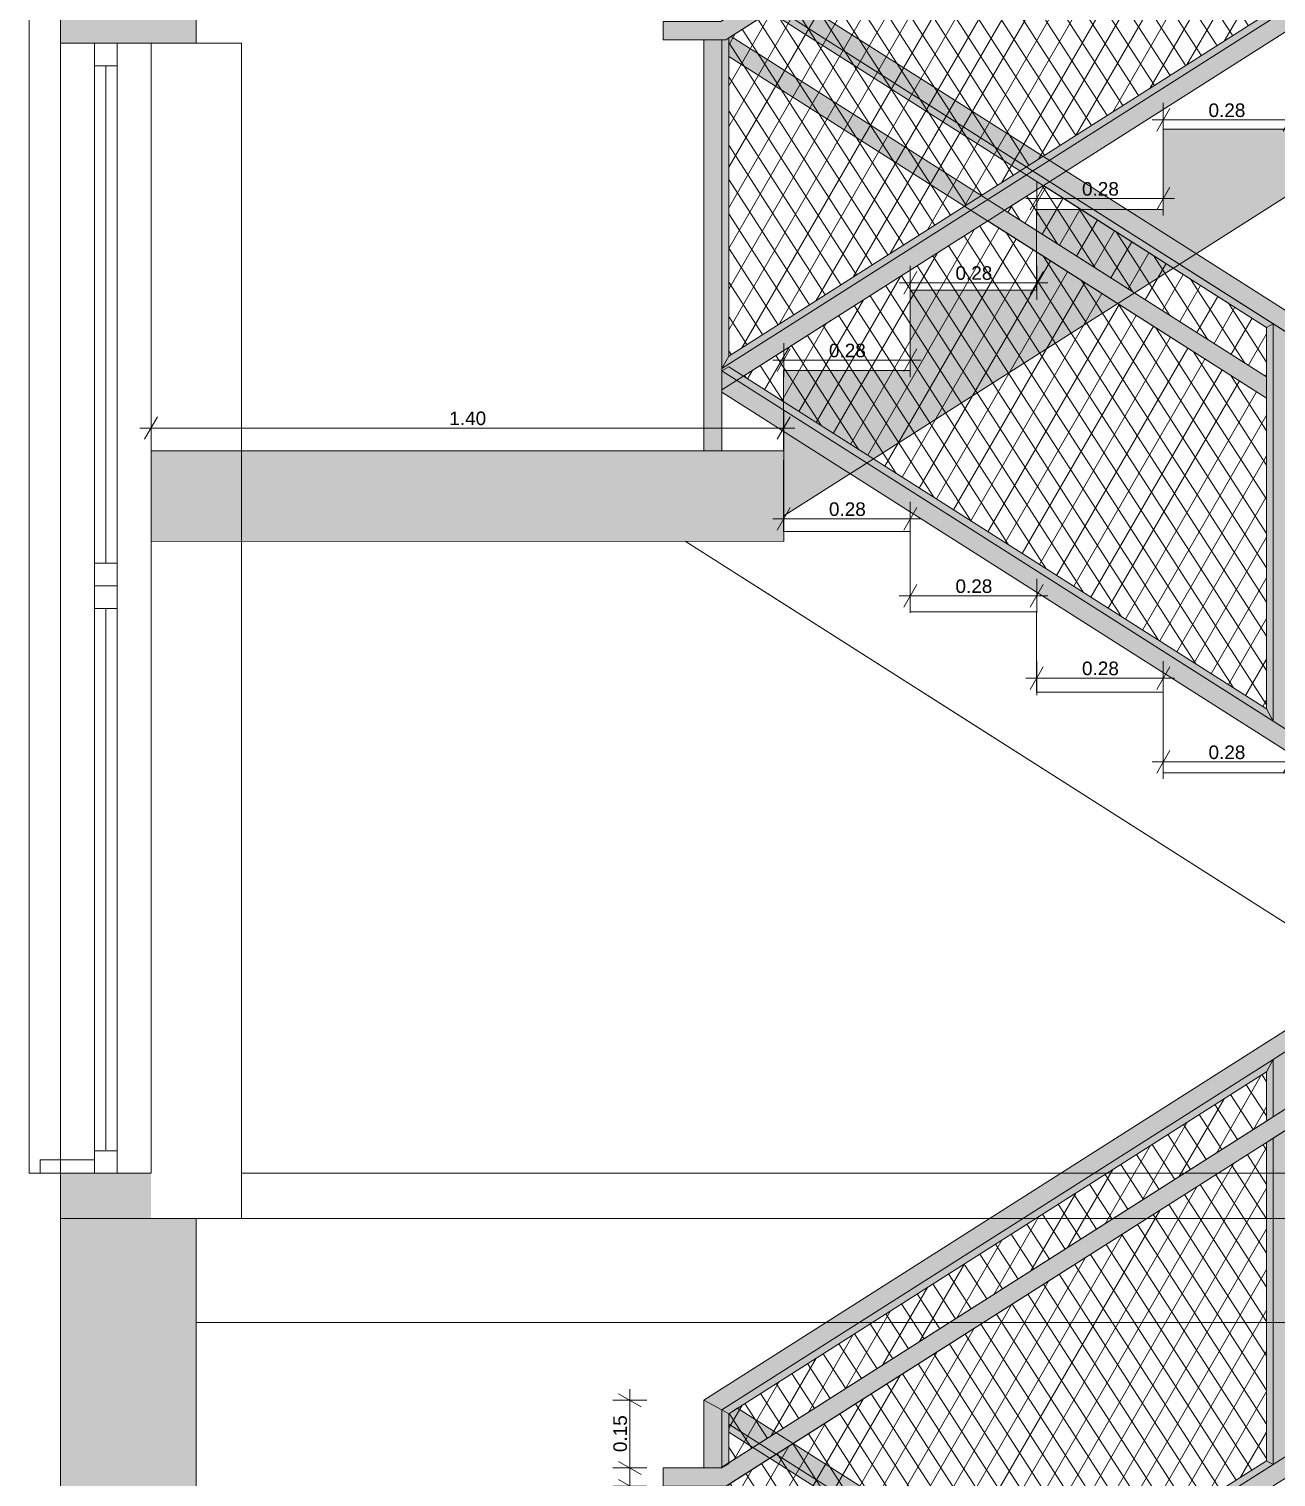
# Model space of a CAD drawing. Header units: millimetres. Extents: x 475616349 to 476941521, y 4620115302 to 4621446928.
# Drawn here: x 476907247 to 476910007, y 4620497802 to 4620501006 of the extents above; entities that cross this region are included whole.
import ezdxf

# ---------------------------------------------------------------- set-up
doc = ezdxf.new("R2010")
doc.units = ezdxf.units.MM
doc.header["$MEASUREMENT"] = 0
for name, color, linetype, lineweight in [('2D Drafting - General_Pen_No__250_Pen_No__7', 7, 'Continuous', 0), ('2D Drafting - General_Pen_No__250_Pen_No__7_Pen_No__7', 7, 'Continuous', 0), ('A-Area-G_Pen_No__7_Pen_No__250', 7, 'Continuous', 0), ('gegmebi_Pen_No__7_Pen_No__250', 7, 'Continuous', 0), ('gegmebi_Pen_No__7_Pen_No__253', 252, 'Continuous', 0), ('gegmebi_Pen_No__7_Pen_No__7', 7, 'Continuous', 0), ('kar-panjara_Pen_No__7_Pen_No__250', 7, 'Continuous', 0), ('New_2D Drafting - General_Pen_No__1', 1, 'Continuous', 0), ('New_2D Drafting - General_Pen_No__250_Pen_No__250', 7, 'Continuous', 0), ('New_2D Drafting - General_Pen_No__4', 7, 'Continuous', 0), ('New_Doors_Pen_No__7_Pen_No__7_Pen_No__250', 7, 'Continuous', 0), ('New_Doors_Pen_No__7_Pen_No__7_Pen_No__5', 5, 'Continuous', 0), ('New_reg_nak_Pen_No__7', 7, 'Continuous', 0), ('reg_nak_Pen_No__250', 7, 'Continuous', 0), ('zoma_Pen_No__142', 142, 'Continuous', 0)]:
    doc.layers.add(name, color=color, linetype=linetype, lineweight=lineweight)
doc.layers.add('zoma', color=7, linetype='Continuous')
doc.styles.add('GENERATED_STYLE_2', font='arial.ttf')
doc.dimstyles.new('GENERATED_STYLE__6', dxfattribs={"dimtxt": 30.000001, "dimasz": 38, "dimexe": 0.18, "dimexo": 3, "dimgap": 0.09, "dimtad": 1, "dimlfac": 0.001, "dimzin": 0, "dimdsep": 46, "dimtxsty": 'GENERATED_STYLE_2', "dimblk": 'ARROWHEAD_2', "dimblk1": 'ARROWHEAD_2', "dimblk2": 'ARROWHEAD_2', "dimcen": 0.09, "dimclrd": 142, "dimclre": 142, "dimclrt": 142, "dimadec": 0, "dimazin": 0, "dimtfac": 1, "dimtdec": 4, "dimtmove": 0, "dimatfit": 3, "dimfxl": 1, "dimtolj": 1, "dimtzin": 0, "dimarcsym": 0})
doc.dimstyles.new('GENERATED_STYLE__7', dxfattribs={"dimtxt": 30.000001, "dimasz": 38, "dimexe": 0.18, "dimexo": 3, "dimgap": 0.09, "dimtad": 1, "dimtih": 1, "dimtoh": 1, "dimlfac": 0.001, "dimzin": 0, "dimdsep": 46, "dimtxsty": 'GENERATED_STYLE_2', "dimblk": 'ARROWHEAD_2', "dimblk1": 'ARROWHEAD_2', "dimblk2": 'ARROWHEAD_2', "dimcen": 0.09, "dimclrd": 142, "dimclre": 142, "dimclrt": 142, "dimadec": 0, "dimazin": 0, "dimtfac": 1, "dimtdec": 4, "dimtmove": 0, "dimatfit": 3, "dimfxl": 1, "dimtolj": 1, "dimtzin": 0, "dimarcsym": 0})
pattern_1 = [(60, (476577134.07, 4620325125.74), (-38.971143, 22.5), []), (122.833095, (476577134.07, 4620325125.74), (36.8060797, 18.75), [])]

# ---------------------------------------------------------------- blocks, each defined once
blk = doc.blocks.new('*D546', base_point=(476577134.1, 4620325125.7))
at = {"layer": 'zoma_Pen_No__142', "color": 142, "linetype": 'Continuous', "lineweight": 0, "transparency": 16777216}
for p, q in [((476908614.1, 4620497822.2), (476908539.1, 4620497822.2)), ((476908551.6, 4620497836.6), (476908601.6, 4620497807.8)), ((476908576.6, 4620497782.1), (476908576.6, 4620497822.2)), ((476908614.1, 4620497782.1), (476908539.1, 4620497782.1)), ((476908551.6, 4620497796.6), (476908601.6, 4620497767.7))]:
    blk.add_line(p, q, dxfattribs=at)
blk = doc.blocks.new('ARROWHEAD_2')
at = {"color": 0, "linetype": 'Continuous', "lineweight": 0}
for p, q in [((0, 0), (-1, 0)), ((-0.378, -0.655), (0.378, 0.655))]:
    blk.add_line(p, q, dxfattribs=at)
blk = doc.blocks.new('*D547', base_point=(476577134.1, 4620325125.7))
at = {"layer": 'zoma_Pen_No__142', "color": 142, "linetype": 'Continuous', "lineweight": 0, "transparency": 16777216}
for p, q in [((476908614.1, 4620497972.2), (476908539.1, 4620497972.2)), ((476908601.6, 4620497957.8), (476908551.6, 4620497986.6)), ((476908576.6, 4620497972.2), (476908576.6, 4620497996.7)), ((476908576.6, 4620497822.2), (476908576.6, 4620497972.2)), ((476908614.1, 4620497822.2), (476908539.1, 4620497822.2)), ((476908551.6, 4620497836.6), (476908601.6, 4620497807.8))]:
    blk.add_line(p, q, dxfattribs=at)
at = {"layer": 'zoma_Pen_No__142', "color": 142, "lineweight": 0, "transparency": 16777216, "insert": (476908570.6, 4620497857.3), "char_height": 30, "attachment_point": 7, "rotation": 90, "style": 'GENERATED_STYLE_2'}
blk.add_mtext('\\A1;{\\pql;\\fArial CYR|b0|i0|c204|p34;0.15}', dxfattribs=at)
blk = doc.blocks.new('*D549', base_point=(476577134.1, 4620325125.7))
at = {"layer": 'zoma_Pen_No__142', "color": 142, "linetype": 'Continuous', "lineweight": 0, "transparency": 16777216}
for p, q in [((476908614.1, 4620497822.2), (476908539.1, 4620497822.2)), ((476908551.6, 4620497836.6), (476908601.6, 4620497807.8)), ((476908576.6, 4620497782.1), (476908576.6, 4620497822.2)), ((476908614.1, 4620497782.1), (476908539.1, 4620497782.1)), ((476908551.6, 4620497796.6), (476908601.6, 4620497767.7))]:
    blk.add_line(p, q, dxfattribs=at)
blk = doc.blocks.new('*D550', base_point=(476577134.1, 4620325125.7))
at = {"layer": 'zoma_Pen_No__142', "color": 142, "linetype": 'Continuous', "lineweight": 0, "transparency": 16777216}
for p, q in [((476908614.1, 4620497972.2), (476908539.1, 4620497972.2)), ((476908601.6, 4620497957.8), (476908551.6, 4620497986.6)), ((476908576.6, 4620497972.2), (476908576.6, 4620497996.7)), ((476908576.6, 4620497822.2), (476908576.6, 4620497972.2)), ((476908614.1, 4620497822.2), (476908539.1, 4620497822.2)), ((476908551.6, 4620497836.6), (476908601.6, 4620497807.8))]:
    blk.add_line(p, q, dxfattribs=at)
at = {"layer": 'zoma_Pen_No__142', "color": 142, "lineweight": 0, "transparency": 16777216, "insert": (476908570.6, 4620497857.3), "char_height": 30, "attachment_point": 7, "rotation": 90, "style": 'GENERATED_STYLE_2'}
blk.add_mtext('\\A1;{\\pql;\\fArial CYR|b0|i0|c204|p34;0.15}', dxfattribs=at)
blk = doc.blocks.new('*D563', base_point=(476577134.1, 4620325125.7))
at = {"layer": 'zoma_Pen_No__142', "color": 142, "linetype": 'Continuous', "lineweight": 0, "transparency": 16777216}
for p, q in [((476909757.2, 4620499346.6), (476909757.2, 4620499421.6)), ((476910037.2, 4620499346.6), (476910037.2, 4620499421.6)), ((476909732.8, 4620499384.1), (476909757.2, 4620499384.1)), ((476909771.7, 4620499409.1), (476909742.8, 4620499359.1)), ((476909757.2, 4620499384.1), (476910037.2, 4620499384.1)), ((476910022.8, 4620499359.1), (476910051.7, 4620499409.1)), ((476910037.2, 4620499384.1), (476910061.7, 4620499384.1))]:
    blk.add_line(p, q, dxfattribs=at)
at = {"layer": 'zoma_Pen_No__142', "color": 142, "lineweight": 0, "transparency": 16777216, "insert": (476909857.3, 4620499390.1), "char_height": 30, "attachment_point": 7, "style": 'GENERATED_STYLE_2'}
blk.add_mtext('\\A1;{\\pql;\\fArial CYR|b0|i0|c204|p34;0.28}', dxfattribs=at)
blk = doc.blocks.new('*D564', base_point=(476577134.1, 4620325125.7))
at = {"layer": 'zoma_Pen_No__142', "color": 142, "linetype": 'Continuous', "lineweight": 0, "transparency": 16777216}
for p, q in [((476909477.2, 4620499532.2), (476909477.2, 4620499607.2)), ((476909757.2, 4620499532.2), (476909757.2, 4620499607.2)), ((476909491.7, 4620499594.7), (476909462.8, 4620499544.7)), ((476909742.8, 4620499544.7), (476909771.7, 4620499594.7)), ((476909452.8, 4620499569.7), (476909477.2, 4620499569.7)), ((476909477.2, 4620499569.7), (476909757.2, 4620499569.7)), ((476909757.2, 4620499569.7), (476909781.7, 4620499569.7))]:
    blk.add_line(p, q, dxfattribs=at)
at = {"layer": 'zoma_Pen_No__142', "color": 142, "lineweight": 0, "transparency": 16777216, "insert": (476909577.3, 4620499575.7), "char_height": 30, "attachment_point": 7, "style": 'GENERATED_STYLE_2'}
blk.add_mtext('\\A1;{\\pql;\\fArial CYR|b0|i0|c204|p34;0.28}', dxfattribs=at)
blk = doc.blocks.new('*D565', base_point=(476577134.1, 4620325125.7))
at = {"layer": 'zoma_Pen_No__142', "color": 142, "linetype": 'Continuous', "lineweight": 0, "transparency": 16777216}
for p, q in [((476909211.7, 4620499776.6), (476909182.8, 4620499726.6)), ((476909197.2, 4620499714.1), (476909197.2, 4620499789.1)), ((476909462.8, 4620499726.6), (476909491.7, 4620499776.6)), ((476909477.2, 4620499714.1), (476909477.2, 4620499789.1)), ((476909172.8, 4620499751.6), (476909197.2, 4620499751.6)), ((476909197.2, 4620499751.6), (476909477.2, 4620499751.6)), ((476909477.2, 4620499751.6), (476909501.7, 4620499751.6))]:
    blk.add_line(p, q, dxfattribs=at)
at = {"layer": 'zoma_Pen_No__142', "color": 142, "lineweight": 0, "transparency": 16777216, "insert": (476909297.3, 4620499757.6), "char_height": 30, "attachment_point": 7, "style": 'GENERATED_STYLE_2'}
blk.add_mtext('\\A1;{\\pql;\\fArial CYR|b0|i0|c204|p34;0.28}', dxfattribs=at)
blk = doc.blocks.new('*D566', base_point=(476577134.1, 4620325125.7))
at = {"layer": 'zoma_Pen_No__142', "color": 142, "linetype": 'Continuous', "lineweight": 0, "transparency": 16777216}
for p, q in [((476908917.2, 4620499884.5), (476908917.2, 4620499959.5)), ((476909197.2, 4620499884.5), (476909197.2, 4620499959.5)), ((476908931.7, 4620499947), (476908902.8, 4620499897)), ((476909182.8, 4620499897), (476909211.7, 4620499947)), ((476908892.8, 4620499922), (476908917.2, 4620499922)), ((476908917.2, 4620499922), (476909197.2, 4620499922)), ((476909197.2, 4620499922), (476909221.7, 4620499922))]:
    blk.add_line(p, q, dxfattribs=at)
at = {"layer": 'zoma_Pen_No__142', "color": 142, "lineweight": 0, "transparency": 16777216, "insert": (476909017.3, 4620499928), "char_height": 30, "attachment_point": 7, "style": 'GENERATED_STYLE_2'}
blk.add_mtext('\\A1;{\\pql;\\fArial CYR|b0|i0|c204|p34;0.28}', dxfattribs=at)
blk = doc.blocks.new('*D567', base_point=(476577134.1, 4620325125.7))
at = {"layer": 'zoma_Pen_No__142', "color": 142, "linetype": 'Continuous', "lineweight": 0, "transparency": 16777216}
for p, q in [((476908917.2, 4620500235.5), (476908917.2, 4620500310.5)), ((476909197.2, 4620500235.5), (476909197.2, 4620500310.5)), ((476908931.7, 4620500298), (476908902.8, 4620500248)), ((476909182.8, 4620500248), (476909211.7, 4620500298)), ((476908892.8, 4620500273), (476908917.2, 4620500273)), ((476908917.2, 4620500273), (476909197.2, 4620500273)), ((476909197.2, 4620500273), (476909221.7, 4620500273))]:
    blk.add_line(p, q, dxfattribs=at)
at = {"layer": 'zoma_Pen_No__142', "color": 142, "lineweight": 0, "transparency": 16777216, "insert": (476909017.3, 4620500279), "char_height": 30, "attachment_point": 7, "style": 'GENERATED_STYLE_2'}
blk.add_mtext('\\A1;{\\pql;\\fArial CYR|b0|i0|c204|p34;0.28}', dxfattribs=at)
blk = doc.blocks.new('*D568', base_point=(476577134.1, 4620325125.7))
at = {"layer": 'zoma_Pen_No__142', "color": 142, "linetype": 'Continuous', "lineweight": 0, "transparency": 16777216}
for p, q in [((476909211.7, 4620500469.3), (476909182.8, 4620500419.3)), ((476909197.2, 4620500406.8), (476909197.2, 4620500481.8)), ((476909462.8, 4620500419.3), (476909491.7, 4620500469.3)), ((476909477.2, 4620500406.8), (476909477.2, 4620500481.8)), ((476909172.8, 4620500444.3), (476909197.2, 4620500444.3)), ((476909197.2, 4620500444.3), (476909477.2, 4620500444.3)), ((476909477.2, 4620500444.3), (476909501.7, 4620500444.3))]:
    blk.add_line(p, q, dxfattribs=at)
at = {"layer": 'zoma_Pen_No__142', "color": 142, "lineweight": 0, "transparency": 16777216, "insert": (476909297.3, 4620500450.3), "char_height": 30, "attachment_point": 7, "style": 'GENERATED_STYLE_2'}
blk.add_mtext('\\A1;{\\pql;\\fArial CYR|b0|i0|c204|p34;0.28}', dxfattribs=at)
blk = doc.blocks.new('*D569', base_point=(476577134.1, 4620325125.7))
at = {"layer": 'zoma_Pen_No__142', "color": 142, "linetype": 'Continuous', "lineweight": 0, "transparency": 16777216}
for p, q in [((476909477.2, 4620500593), (476909477.2, 4620500668)), ((476909757.2, 4620500593), (476909757.2, 4620500668)), ((476909452.8, 4620500630.5), (476909477.2, 4620500630.5)), ((476909491.7, 4620500655.5), (476909462.8, 4620500605.5)), ((476909477.2, 4620500630.5), (476909757.2, 4620500630.5)), ((476909742.8, 4620500605.5), (476909771.7, 4620500655.5)), ((476909757.2, 4620500630.5), (476909781.7, 4620500630.5))]:
    blk.add_line(p, q, dxfattribs=at)
at = {"layer": 'zoma_Pen_No__142', "color": 142, "lineweight": 0, "transparency": 16777216, "insert": (476909577.3, 4620500636.5), "char_height": 30, "attachment_point": 7, "style": 'GENERATED_STYLE_2'}
blk.add_mtext('\\A1;{\\pql;\\fArial CYR|b0|i0|c204|p34;0.28}', dxfattribs=at)
blk = doc.blocks.new('*D570', base_point=(476577134.1, 4620325125.7))
at = {"layer": 'zoma_Pen_No__142', "color": 142, "linetype": 'Continuous', "lineweight": 0, "transparency": 16777216}
for p, q in [((476909771.7, 4620500829.5), (476909742.8, 4620500779.5)), ((476909757.2, 4620500767), (476909757.2, 4620500842)), ((476910022.8, 4620500779.5), (476910051.7, 4620500829.5)), ((476910037.2, 4620500767), (476910037.2, 4620500842)), ((476909732.8, 4620500804.5), (476909757.2, 4620500804.5)), ((476909757.2, 4620500804.5), (476910037.2, 4620500804.5)), ((476910037.2, 4620500804.5), (476910061.7, 4620500804.5))]:
    blk.add_line(p, q, dxfattribs=at)
at = {"layer": 'zoma_Pen_No__142', "color": 142, "lineweight": 0, "transparency": 16777216, "insert": (476909857.3, 4620500810.5), "char_height": 30, "attachment_point": 7, "style": 'GENERATED_STYLE_2'}
blk.add_mtext('\\A1;{\\pql;\\fArial CYR|b0|i0|c204|p34;0.28}', dxfattribs=at)
blk = doc.blocks.new('*D591', base_point=(476577134.1, 4620325125.7))
at = {"layer": 'zoma_Pen_No__142', "color": 142, "linetype": 'Continuous', "lineweight": 0, "transparency": 16777216}
for p, q in [((476907531.5, 4620500147.9), (476907502.6, 4620500097.9)), ((476907517.1, 4620500085.4), (476907517.1, 4620500160.4)), ((476908902.8, 4620500097.9), (476908931.7, 4620500147.9)), ((476908917.2, 4620500085.4), (476908917.2, 4620500160.4)), ((476907492.6, 4620500122.9), (476907517.1, 4620500122.9)), ((476907517.1, 4620500122.9), (476908917.2, 4620500122.9)), ((476908917.2, 4620500122.9), (476908941.7, 4620500122.9))]:
    blk.add_line(p, q, dxfattribs=at)
at = {"layer": 'zoma_Pen_No__142', "color": 142, "lineweight": 0, "transparency": 16777216, "insert": (476908177.2, 4620500128.9), "char_height": 30, "attachment_point": 7, "style": 'GENERATED_STYLE_2'}
blk.add_mtext('\\A1;{\\pql;\\fArial CYR|b0|i0|c204|p34;1.40}', dxfattribs=at)

msp = doc.modelspace()

# ---------------------------------------------------------------- hatches: boundary and pattern name
at = {"layer": '2D Drafting - General_Pen_No__250_Pen_No__7', "linetype": 'Continuous', "lineweight": 0}
for points in [[(476907617.086, 4620501574.286), (476907617.086, 4620501343.193), (476907617.086, 4620500974.286), (476907317.086, 4620500974.286), (476907317.086, 4620501574.286)], [(476908917.237, 4620500072.189), (476907517.128, 4620500072.189), (476907517.13, 4620499872.234), (476908917.231, 4620499872.191)], [(476907617.086, 4620498374.286), (476907617.086, 4620498143.193), (476907617.086, 4620497774.286), (476907317.086, 4620497774.286), (476907317.086, 4620498374.286)]]:
    msp.add_hatch(color=7, dxfattribs=at).paths.add_polyline_path(points)
at = {"layer": '2D Drafting - General_Pen_No__250_Pen_No__7_Pen_No__7', "linetype": 'Continuous', "lineweight": 0}
msp.add_hatch(color=7, dxfattribs=at).paths.add_polyline_path([(476907517.086, 4620498374.286), (476907317.086, 4620498374.286), (476907317.086, 4620498474.252), (476907517.086, 4620498474.252)])
at = {"layer": 'New_2D Drafting - General_Pen_No__1', "linetype": 'Continuous', "lineweight": 0}
for points in [[(476908650.104, 4620501022.201), (476908650.104, 4620500981.754), (476908789.043, 4620500981.754), (476911313.55, 4620502585.904), (476911391.707, 4620502585.904), (476911391.707, 4620502625.771), (476911301.707, 4620502625.771), (476908778.114, 4620501022.201)], [(476911261.221, 4620501830.94), (476908780.588, 4620500254.668), (476908780.587, 4620500207.275), (476911261.22, 4620501783.547)], [(476908795.537, 4620501119.277), (476911244.151, 4620499563.351), (476911261.221, 4620499574.198), (476911301.694, 4620499574.179), (476908814.732, 4620501154.472), (476908795.536, 4620501142.274)], [(476910000.708, 4620500353.552), (476909985.64, 4620500345.352), (476908795.537, 4620501101.651), (476908795.537, 4620501119.277)], [(476909985.663, 4620501038.177), (476908795.547, 4620500281.945), (476908780.588, 4620500254.668), (476910000.663, 4620501029.942)], [(476908780.587, 4620500072.201), (476908780.59, 4620500981.754), (476908740.104, 4620500981.754), (476908740.104, 4620500072.201)], [(476908780.588, 4620500254.668), (476908795.547, 4620500281.945), (476908795.54, 4620500985.882), (476908789.043, 4620500981.754), (476908780.591, 4620500981.754)], [(476908795.54, 4620500945.123), (476909985.637, 4620500188.898), (476909985.638, 4620500236.29), (476908800.759, 4620500989.198), (476908795.54, 4620500985.882)], [(476909985.64, 4620500345.352), (476910000.64, 4620500353.517), (476910000.622, 4620499474.382), (476909985.622, 4620499501.686)], [(476910000.622, 4620499474.382), (476910000.64, 4620500353.517), (476910041.122, 4620500327.793), (476910041.104, 4620499448.659)], [(476908795.53, 4620500257.902), (476909985.622, 4620499501.686), (476910000.622, 4620499474.382), (476908780.489, 4620500249.693)], [(476908780.587, 4620500249.63), (476908780.588, 4620500202.238), (476911243.323, 4620498637.339), (476911246.239, 4620498639.191), (476911246.238, 4620498682.879)], [(476911261.221, 4620499574.198), (476908740.104, 4620497972.201), (476908780.587, 4620497950.533), (476911261.221, 4620499526.805)], [(476908650.104, 4620497822.201), (476908650.104, 4620497781.754), (476908789.043, 4620497781.754), (476911313.55, 4620499385.904), (476911391.707, 4620499385.904), (476911391.707, 4620499425.771), (476911301.707, 4620499425.771), (476908778.114, 4620497822.201)], [(476910041.13, 4620498624.761), (476910041.127, 4620498751.519), (476910000.645, 4620498725.796), (476910000.648, 4620498599.037)], [(476910000.612, 4620498725.848), (476908780.587, 4620497950.534), (476908795.536, 4620497942.274), (476909985.646, 4620498698.577)], [(476910000.645, 4620498725.796), (476909985.646, 4620498698.577), (476909985.648, 4620498589.506), (476910000.648, 4620498599.037)], [(476911261.221, 4620498630.94), (476908780.588, 4620497054.668), (476908780.587, 4620497007.275), (476911261.22, 4620498583.547)], [(476910000.649, 4620498551.646), (476909985.649, 4620498542.114), (476909985.663, 4620497838.177), (476910000.663, 4620497829.942)], [(476910041.131, 4620498577.369), (476910000.649, 4620498551.646), (476910000.663, 4620497829.942), (476910041.145, 4620497855.665)], [(476908740.104, 4620497972.201), (476908740.104, 4620497822.201), (476908779.939, 4620497822.201), (476908780.59, 4620497822.573), (476908780.587, 4620497950.533)], [(476908795.536, 4620497942.274), (476908780.587, 4620497950.533), (476908780.59, 4620497822.573), (476908795.539, 4620497831.115)], [(476908795.536, 4620497942.274), (476908795.537, 4620497919.277), (476911261.205, 4620496352.513), (476911301.694, 4620496374.179), (476908814.732, 4620497954.472)], [(476910000.708, 4620497153.552), (476909985.64, 4620497145.352), (476908795.537, 4620497901.651), (476908795.537, 4620497919.277)], [(476909985.663, 4620497838.177), (476908795.547, 4620497081.945), (476908780.588, 4620497054.668), (476910000.663, 4620497829.942)]]:
    msp.add_hatch(color=1, dxfattribs=at).paths.add_polyline_path(points)
h = msp.add_hatch(dxfattribs=at)
h.set_pattern_fill('BATT_INSULATION', color=1, style=0, pattern_type=2)
h.set_pattern_definition(pattern_1)
h.paths.add_polyline_path([(476909985.663, 4620501038.177), (476909985.649, 4620501742.114), (476908795.54, 4620500985.882), (476908795.547, 4620500281.945)])
h = msp.add_hatch(dxfattribs=at)
h.set_pattern_fill('BATT_INSULATION', color=1, style=0, pattern_type=2)
h.set_pattern_definition(pattern_1)
h.paths.add_polyline_path([(476909491.785, 4620500659.192), (476909985.64, 4620500345.352), (476909985.638, 4620500236.29), (476909405.943, 4620500604.646)])
h = msp.add_hatch(dxfattribs=at)
h.set_pattern_fill('BATT_INSULATION', color=1, style=0, pattern_type=2)
h.set_pattern_definition(pattern_1)
h.paths.add_polyline_path([(476909368.652, 4620500580.95), (476909985.637, 4620500188.898), (476909985.622, 4620499501.686), (476908827.895, 4620500237.336)])
h = msp.add_hatch(dxfattribs=at)
h.set_pattern_fill('BATT_INSULATION', color=1, style=0, pattern_type=2)
h.set_pattern_definition(pattern_1)
h.paths.add_polyline_path([(476909985.648, 4620498589.506), (476909985.646, 4620498698.577), (476908795.536, 4620497942.274), (476908795.539, 4620497833.274)])
h = msp.add_hatch(dxfattribs=at)
h.set_pattern_fill('BATT_INSULATION', color=1, style=0, pattern_type=2)
h.set_pattern_definition(pattern_1)
h.paths.add_polyline_path([(476909985.663, 4620497838.177), (476909985.649, 4620498542.114), (476908795.54, 4620497785.882), (476908795.547, 4620497081.945)])
at = {"layer": 'New_2D Drafting - General_Pen_No__250_Pen_No__250', "linetype": 'Continuous', "lineweight": 0}
msp.add_hatch(color=7, dxfattribs=at).paths.add_polyline_path([(476909196.944, 4620500250.201), (476908917.015, 4620500250.201), (476908917.23, 4620499928.574), (476910317.018, 4620500818.12), (476910562.625, 4620500974.2), (476911157.015, 4620501351.926), (476911223.525, 4620501394.192), (476911157.015, 4620501394.192), (476911156.944, 4620501394.192), (476911156.944, 4620501496.2), (476910876.944, 4620501496.2), (476910876.944, 4620501318.2), (476910596.944, 4620501318.2), (476910596.944, 4620501140.2), (476910534.161, 4620501140.2, -0.08199413), (476910509.727, 4620501140.2), (476910317.018, 4620501140.2), (476910317.018, 4620500974.2), (476910316.949, 4620500974.2), (476910316.944, 4620500962.2), (476910036.944, 4620500962.2), (476910036.944, 4620500784.201), (476909756.944, 4620500784.201), (476909756.944, 4620500606.201), (476909476.944, 4620500606.201), (476909476.944, 4620500428.201), (476909196.944, 4620500428.201)])

# ---------------------------------------------------------------- linework, layer by layer
at = {"layer": '2D Drafting - General_Pen_No__250_Pen_No__7', "color": 7, "linetype": 'Continuous', "lineweight": 0, "flags": 128}
for points in [[(476907617.086, 4620501574.286), (476907617.086, 4620501343.193), (476907617.086, 4620500974.286), (476907317.086, 4620500974.286), (476907317.086, 4620501574.286)], [(476908917.237, 4620500072.189), (476907517.128, 4620500072.189), (476907517.13, 4620499872.234), (476908917.231, 4620499872.191)], [(476907617.086, 4620498374.286), (476907617.086, 4620498143.193), (476907617.086, 4620497774.286), (476907317.086, 4620497774.286), (476907317.086, 4620498374.286)]]:
    msp.add_lwpolyline(points, close=True, dxfattribs=at)
at = {"layer": 'A-Area-G_Pen_No__7_Pen_No__250', "color": 7, "linetype": 'Continuous', "lineweight": 0, "flags": 128}
msp.add_lwpolyline([(476907392.086, 4620498474.252), (476907272.086, 4620498474.252), (476907272.086, 4620498504.252), (476907392.086, 4620498504.252)], close=True, dxfattribs=at)
at = {"layer": 'gegmebi_Pen_No__7_Pen_No__250', "color": 7, "linetype": 'Continuous', "lineweight": 0, "flags": 128}
for points in [[(476907392.086, 4620500974.301), (476907442.086, 4620500974.301), (476907442.086, 4620499823.612), (476907392.086, 4620499823.612)], [(476907392.086, 4620500924.301), (476907442.086, 4620500924.301), (476907442.086, 4620500974.301), (476907392.086, 4620500974.301)], [(476907392.086, 4620499773.774), (476907442.086, 4620499773.774), (476907442.086, 4620499823.612), (476907392.086, 4620499823.612)], [(476907392.086, 4620499773.774), (476907442.086, 4620499773.774), (476907442.086, 4620498474.252), (476907392.086, 4620498474.252)], [(476907392.086, 4620499723.774), (476907442.086, 4620499723.774), (476907442.086, 4620499773.774), (476907392.086, 4620499773.774)], [(476907392.086, 4620498474.252), (476907442.086, 4620498474.252), (476907442.086, 4620498524.09), (476907392.086, 4620498524.09)]]:
    msp.add_lwpolyline(points, close=True, dxfattribs=at)
at = {"layer": 'gegmebi_Pen_No__7_Pen_No__253', "color": 252, "linetype": 'Continuous', "lineweight": 0, "flags": 128}
for points in [[(476907717.436, 4620498374.286), (476911157.073, 4620498374.286), (476911157.073, 4620498474.286), (476907717.436, 4620498474.286)], [(476907617.086, 4620498143.735), (476911156.934, 4620498143.735), (476911156.934, 4620498374.286), (476907617.086, 4620498374.286)]]:
    msp.add_lwpolyline(points, close=True, dxfattribs=at)
at = {"layer": 'gegmebi_Pen_No__7_Pen_No__7', "color": 7, "linetype": 'Continuous', "lineweight": 0}
for p, q in [((476907417.086, 4620500924.282), (476907417.086, 4620499823.612)), ((476907417.086, 4620499723.774), (476907417.086, 4620498526.097))]:
    msp.add_line(p, q, dxfattribs=at)
at = {"layer": 'kar-panjara_Pen_No__7_Pen_No__250', "color": 7, "linetype": 'Continuous', "lineweight": 0, "flags": 128}
for points in [[(476907517.086, 4620500974.301), (476907317.086, 4620500974.301), (476907317.086, 4620498474.252), (476907517.086, 4620498474.252)], [(476907517.086, 4620500974.301), (476907317.086, 4620500974.301), (476907317.086, 4620498474.252), (476907517.086, 4620498474.252)], [(476907317.086, 4620500974.286), (476907317.086, 4620498374.286), (476907717.436, 4620498374.286), (476907717.436, 4620500974.286)]]:
    msp.add_lwpolyline(points, close=True, dxfattribs=at)
at = {"layer": 'New_2D Drafting - General_Pen_No__250_Pen_No__250', "color": 7, "linetype": 'Continuous', "lineweight": 0, "flags": 128}
msp.add_lwpolyline([(476910317.018, 4620501140.2), (476910317.018, 4620500974.2), (476910316.949, 4620500974.2), (476910316.944, 4620500962.2), (476910036.944, 4620500962.2), (476910036.944, 4620500784.201), (476909756.944, 4620500784.201), (476909756.944, 4620500606.201), (476909476.944, 4620500606.201), (476909476.944, 4620500428.201), (476909196.944, 4620500428.201), (476909196.944, 4620500250.201), (476908917.015, 4620500250.201), (476908917.23, 4620499928.574), (476910317.018, 4620500818.12), (476910562.625, 4620500974.2), (476911157.015, 4620501351.926)], dxfattribs=at)
at = {"layer": 'New_2D Drafting - General_Pen_No__4', "color": 7, "linetype": 'Continuous', "lineweight": 0, "flags": 128}
for points in [[(476908650.104, 4620501022.201), (476908650.104, 4620500981.754), (476908789.043, 4620500981.754), (476911313.55, 4620502585.904), (476911391.707, 4620502585.904), (476911391.707, 4620502625.771), (476911301.707, 4620502625.771), (476908778.114, 4620501022.201)], [(476911261.221, 4620501830.94), (476908780.588, 4620500254.668), (476908780.587, 4620500207.275), (476911261.22, 4620501783.547)], [(476909985.663, 4620501038.177), (476909985.649, 4620501742.114), (476908795.54, 4620500985.882), (476908795.547, 4620500281.945)], [(476908795.537, 4620501119.277), (476911244.151, 4620499563.351), (476911261.221, 4620499574.198), (476911301.694, 4620499574.179), (476908814.732, 4620501154.472), (476908795.536, 4620501142.274)], [(476910000.708, 4620500353.552), (476909985.64, 4620500345.352), (476908795.537, 4620501101.651), (476908795.537, 4620501119.277)], [(476909985.663, 4620501038.177), (476908795.547, 4620500281.945), (476908780.588, 4620500254.668), (476910000.663, 4620501029.942)], [(476908780.587, 4620500072.201), (476908780.59, 4620500981.754), (476908740.104, 4620500981.754), (476908740.104, 4620500072.201)], [(476908780.588, 4620500254.668), (476908795.547, 4620500281.945), (476908795.54, 4620500985.882), (476908789.043, 4620500981.754), (476908780.591, 4620500981.754)], [(476908795.54, 4620500945.123), (476909985.637, 4620500188.898), (476909985.638, 4620500236.29), (476908800.759, 4620500989.198), (476908795.54, 4620500985.882)], [(476909491.785, 4620500659.192), (476909985.64, 4620500345.352), (476909985.638, 4620500236.29), (476909405.943, 4620500604.646)], [(476909368.652, 4620500580.95), (476909985.637, 4620500188.898), (476909985.622, 4620499501.686), (476908827.895, 4620500237.336)], [(476909985.64, 4620500345.352), (476910000.64, 4620500353.517), (476910000.622, 4620499474.382), (476909985.622, 4620499501.686)], [(476910000.622, 4620499474.382), (476910000.64, 4620500353.517), (476910041.122, 4620500327.793), (476910041.104, 4620499448.659)], [(476908795.53, 4620500257.902), (476909985.622, 4620499501.686), (476910000.622, 4620499474.382), (476908780.489, 4620500249.693)], [(476908780.587, 4620500249.63), (476908780.588, 4620500202.238), (476911243.323, 4620498637.339), (476911246.239, 4620498639.191), (476911246.238, 4620498682.879)], [(476911261.221, 4620499574.198), (476908740.104, 4620497972.201), (476908780.587, 4620497950.533), (476911261.221, 4620499526.805)], [(476908650.104, 4620497822.201), (476908650.104, 4620497781.754), (476908789.043, 4620497781.754), (476911313.55, 4620499385.904), (476911391.707, 4620499385.904), (476911391.707, 4620499425.771), (476911301.707, 4620499425.771), (476908778.114, 4620497822.201)], [(476910041.13, 4620498624.761), (476910041.127, 4620498751.519), (476910000.645, 4620498725.796), (476910000.648, 4620498599.037)], [(476910000.612, 4620498725.848), (476908780.587, 4620497950.534), (476908795.536, 4620497942.274), (476909985.646, 4620498698.577)], [(476910000.645, 4620498725.796), (476909985.646, 4620498698.577), (476909985.648, 4620498589.506), (476910000.648, 4620498599.037)], [(476909985.648, 4620498589.506), (476909985.646, 4620498698.577), (476908795.536, 4620497942.274), (476908795.539, 4620497833.274)], [(476911261.221, 4620498630.94), (476908780.588, 4620497054.668), (476908780.587, 4620497007.275), (476911261.22, 4620498583.547)], [(476910000.649, 4620498551.646), (476909985.649, 4620498542.114), (476909985.663, 4620497838.177), (476910000.663, 4620497829.942)], [(476910041.131, 4620498577.369), (476910000.649, 4620498551.646), (476910000.663, 4620497829.942), (476910041.145, 4620497855.665)], [(476909985.663, 4620497838.177), (476909985.649, 4620498542.114), (476908795.54, 4620497785.882), (476908795.547, 4620497081.945)], [(476908740.104, 4620497972.201), (476908740.104, 4620497822.201), (476908779.939, 4620497822.201), (476908780.59, 4620497822.573), (476908780.587, 4620497950.533)], [(476908795.536, 4620497942.274), (476908780.587, 4620497950.533), (476908780.59, 4620497822.573), (476908795.539, 4620497831.115)], [(476908795.536, 4620497942.274), (476908795.537, 4620497919.277), (476911261.205, 4620496352.513), (476911301.694, 4620496374.179), (476908814.732, 4620497954.472)], [(476910000.708, 4620497153.552), (476909985.64, 4620497145.352), (476908795.537, 4620497901.651), (476908795.537, 4620497919.277)], [(476909985.663, 4620497838.177), (476908795.547, 4620497081.945), (476908780.588, 4620497054.668), (476910000.663, 4620497829.942)]]:
    msp.add_lwpolyline(points, close=True, dxfattribs=at)
at = {"layer": 'New_Doors_Pen_No__7_Pen_No__7_Pen_No__250', "color": 7, "linetype": 'Continuous', "lineweight": 0, "flags": 128}
msp.add_lwpolyline([(476908917.055, 4620500052.202), (476908917.055, 4620499894.2), (476909196.984, 4620499894.2), (476909196.984, 4620499716.2), (476909476.984, 4620499716.2), (476909476.984, 4620499538.2), (476909756.984, 4620499538.2), (476909756.984, 4620499360.2), (476910036.984, 4620499360.2), (476910036.984, 4620499182.201), (476910316.984, 4620499182.201), (476910317.058, 4620499004.201), (476910596.984, 4620499004.201), (476910596.984, 4620498826.202), (476910876.984, 4620498826.202), (476910876.984, 4620498648.202), (476911156.984, 4620498648.202), (476911156.984, 4620498474.2)], dxfattribs=at)
at = {"layer": 'New_Doors_Pen_No__7_Pen_No__7_Pen_No__5', "color": 5, "linetype": 'Continuous', "lineweight": 0, "flags": 128}
msp.add_lwpolyline([(476908917.015, 4620500072.201), (476908917.015, 4620500250.201), (476909196.944, 4620500250.201), (476909196.944, 4620500428.201), (476909476.944, 4620500428.201), (476909476.944, 4620500606.201), (476909756.944, 4620500606.201), (476909756.944, 4620500784.201), (476910036.944, 4620500784.201), (476910036.944, 4620500962.2), (476910316.944, 4620500962.2), (476910317.018, 4620501140.2), (476910596.944, 4620501140.2), (476910596.944, 4620501318.2), (476910876.944, 4620501318.2), (476910876.944, 4620501496.2), (476911156.944, 4620501496.2), (476911156.979, 4620501654.23)], dxfattribs=at)
at = {"layer": 'New_reg_nak_Pen_No__7', "color": 7, "linetype": 'Continuous', "lineweight": 0, "flags": 128}
msp.add_lwpolyline([(476907317.204, 4620508473.853), (476907246.931, 4620508473.852), (476907247.177, 4620498474.274), (476907317.025, 4620498474.276)], dxfattribs=at)
at = {"layer": 'reg_nak_Pen_No__250', "color": 7, "linetype": 'Continuous', "lineweight": 0, "flags": 128}
for points in [[(476908699.134, 4620499872.198), (476911163.071, 4620498305.838)], [(476908824.309, 4620499792.622), (476911163.071, 4620498305.838)]]:
    msp.add_lwpolyline(points, dxfattribs=at)

# ---------------------------------------------------------------- dimensions: what is measured, and where the dimension line sits
at = {"layer": 'zoma', "color": 142, "linetype": 'Continuous', "lineweight": 0}
for base, p1, p2, picture, middle in [((476910037.218, 4620500804.547), (476909757.218, 4620500781.388), (476910037.218, 4620500781.388), '*D570', (476909896.274, 4620500825.547)), ((476909757.218, 4620500630.492), (476909477.218, 4620500611.799), (476909757.218, 4620500611.799), '*D569', (476909616.274, 4620500651.492)), ((476909477.218, 4620500444.265), (476909197.218, 4620500425.017), (476909477.218, 4620500425.017), '*D568', (476909336.274, 4620500465.265)), ((476909197.218, 4620500272.984), (476908917.218, 4620500254.467), (476909197.218, 4620500254.467), '*D567', (476909056.274, 4620500293.984)), ((476908917.218, 4620500122.93), (476907517.052, 4620500072.201), (476908917.218, 4620500072.201), '*D591', (476908216.191, 4620500143.93)), ((476909197.218, 4620499921.953), (476908917.218, 4620499895.629), (476909197.218, 4620499895.629), '*D566', (476909056.274, 4620499942.953)), ((476909477.218, 4620499751.563), (476909197.218, 4620499728.45), (476909477.218, 4620499728.45), '*D565', (476909336.274, 4620499772.563)), ((476909757.218, 4620499569.729), (476909477.218, 4620499538.276), (476909757.218, 4620499538.276), '*D564', (476909616.274, 4620499590.729)), ((476910037.218, 4620499384.08), (476909757.218, 4620499362.869), (476910037.218, 4620499362.869), '*D563', (476909896.274, 4620499405.08))]:
    dim = msp.add_linear_dim(base=base, p1=p1, p2=p2, dimstyle='GENERATED_STYLE__7', dxfattribs=at)
    dim.commit()
    dim.dimension.update_dxf_attribs({"geometry": picture, "text_midpoint": middle, "dimtype": 160})
for base, p1, p2, picture, middle in [((476908576.644, 4620497972.201), (476908647.311, 4620497822.201), (476908736.87, 4620497972.201), '*D547', (476908555.644, 4620497896.257)), ((476908576.644, 4620497972.201), (476908647.311, 4620497822.201), (476908736.87, 4620497972.201), '*D550', (476908555.644, 4620497896.257)), ((476908576.644, 4620497822.201), (476908647.311, 4620497782.131), (476908647.311, 4620497822.201), '*D546', (476908555.644, 4620497726.829)), ((476908576.644, 4620497822.201), (476908647.311, 4620497782.131), (476908647.311, 4620497822.201), '*D549', (476908555.644, 4620497726.829))]:
    dim = msp.add_linear_dim(base=base, p1=p1, p2=p2, angle=90, dimstyle='GENERATED_STYLE__6', dxfattribs=at)
    dim.commit()
    dim.dimension.update_dxf_attribs({"geometry": picture, "text_midpoint": middle, "dimtype": 160, "text_rotation": 90})

doc.saveas('drawing.dxf')
